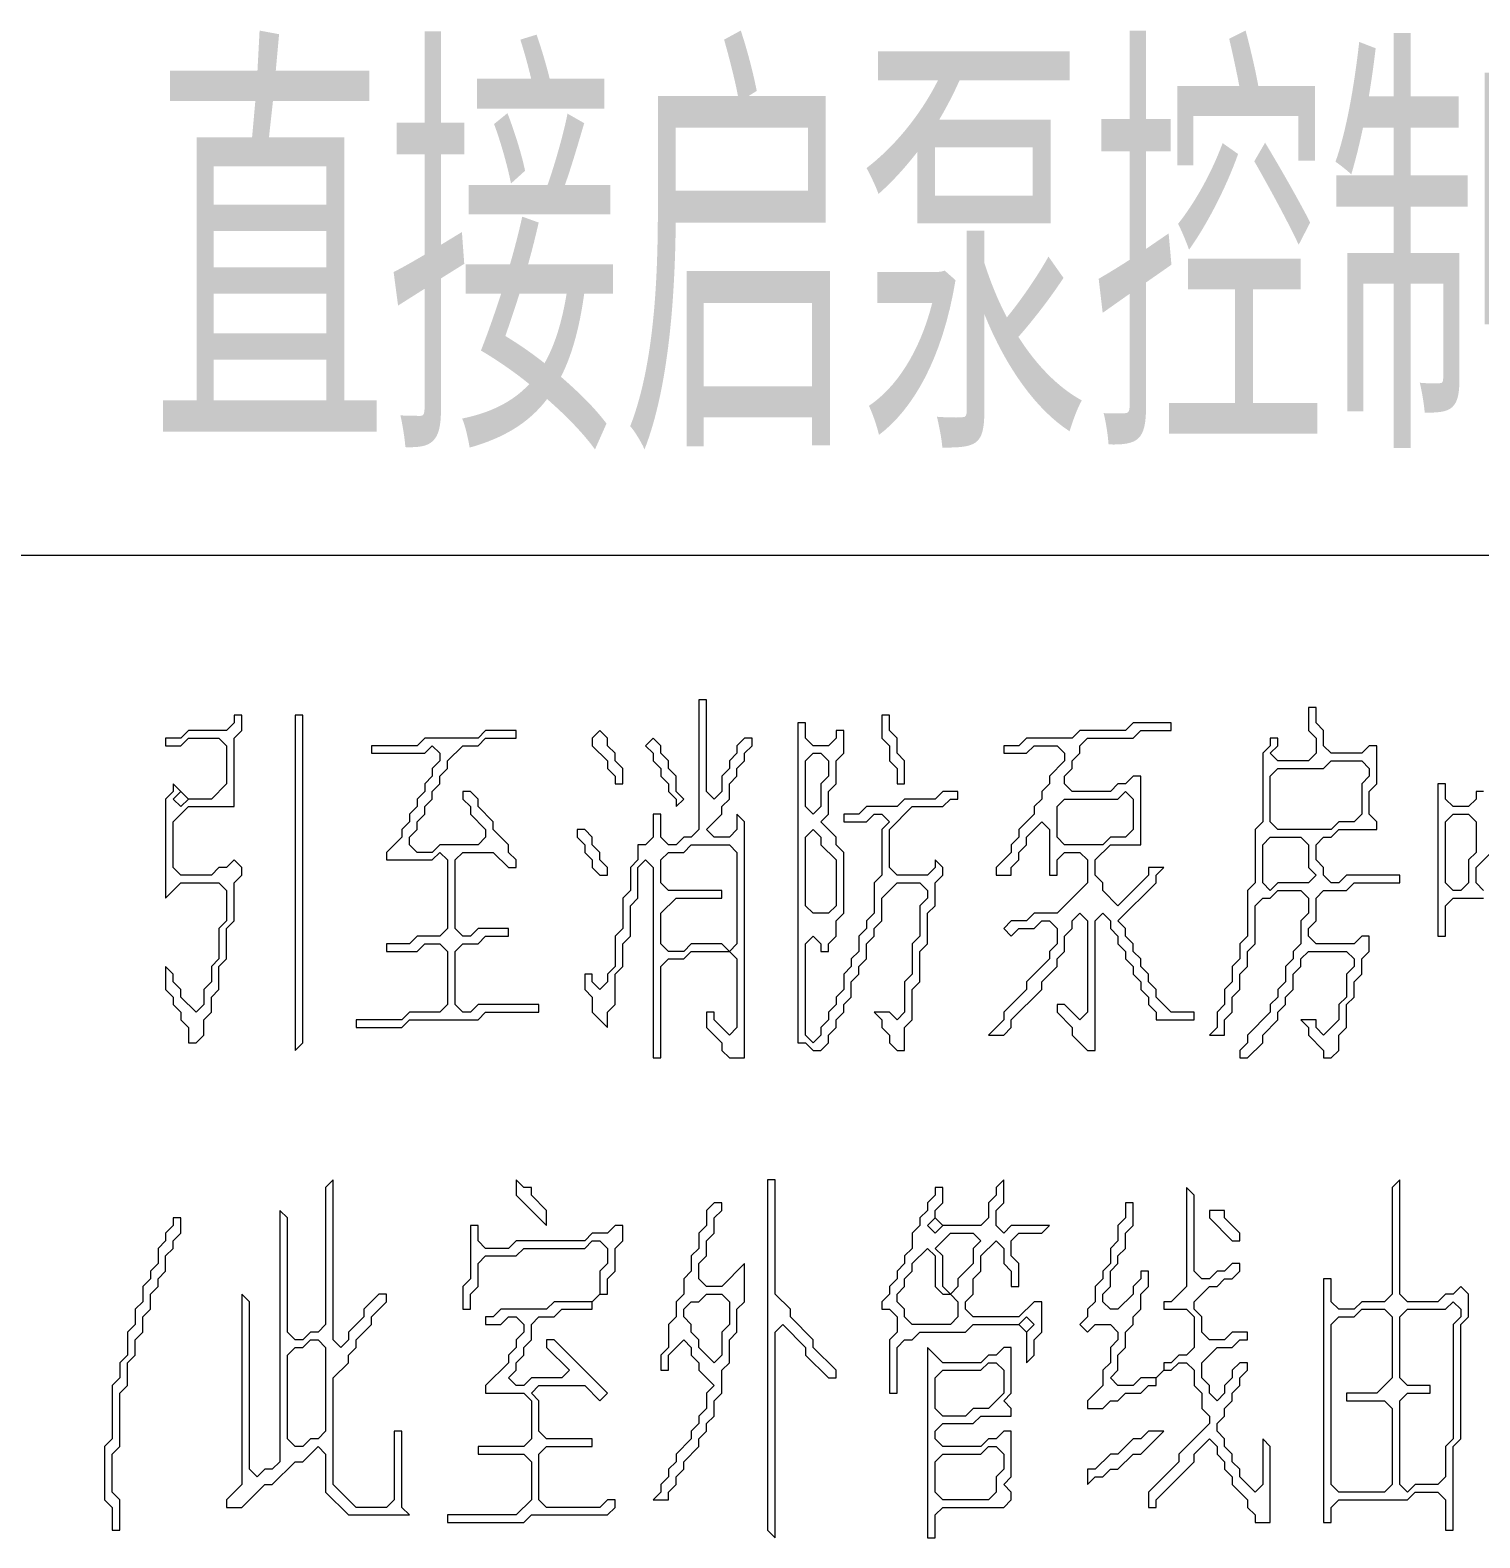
# Model space of a CAD drawing. Header units: millimetres. Extents: x 24 to 865, y 18 to 612.
# Drawn here: x 350.86 to 367.52, y 297.15 to 314.49 of the extents above; entities that cross this region are included whole.
import ezdxf

# ---------------------------------------------------------------- set-up
doc = ezdxf.new("R2010")
doc.units = ezdxf.units.MM
for name, color, linetype, lineweight in [('OCR_TEXT', 6, 'Continuous', 0), ('TRACE_STRAIGHT', 5, 'Continuous', 0), ('TRACE_TEXT_SYMBOL', 6, 'Continuous', 0)]:
    doc.layers.add(name, color=color, linetype=linetype, lineweight=lineweight)
doc.styles.add('wqy-unicode', font='wqy-unicode.lff')

msp = doc.modelspace()

# ---------------------------------------------------------------- linework, layer by layer
at = {"layer": 'TRACE_STRAIGHT', "color": 5}
msp.add_line((345.116, 308.451), (398.607, 308.451), dxfattribs=at)
at = {"layer": 'TRACE_TEXT_SYMBOL', "color": 6}
for points in [[(358.546, 306.787), (358.546, 305.298), (358.458, 305.21), (358.37, 305.21), (358.283, 305.123), (358.195, 305.123), (358.108, 305.21), (358.108, 305.473), (358.02, 305.473), (358.02, 305.21), (357.933, 305.123), (357.845, 305.123), (357.845, 304.948), (357.757, 304.86), (357.757, 304.597), (357.67, 304.51), (357.67, 304.159), (357.582, 304.072), (357.582, 303.722), (357.495, 303.634), (357.495, 303.546), (357.407, 303.459), (357.319, 303.546), (357.319, 303.634), (357.232, 303.634), (357.232, 303.459), (357.319, 303.371), (357.319, 303.196), (357.495, 303.021), (357.495, 303.196), (357.582, 303.284), (357.582, 303.634), (357.67, 303.722), (357.67, 303.984), (357.757, 304.072), (357.757, 304.422), (357.845, 304.51), (357.845, 304.86), (357.933, 304.948), (358.02, 304.86), (358.02, 302.671), (358.108, 302.671), (358.108, 303.722), (358.195, 303.809), (358.37, 303.809), (358.458, 303.897), (358.896, 303.897), (358.983, 303.809), (358.983, 303.021), (358.896, 302.933), (358.721, 303.109), (358.721, 303.196), (358.633, 303.196), (358.633, 303.021), (358.808, 302.846), (358.808, 302.758), (358.896, 302.671), (359.071, 302.671), (359.071, 305.386), (358.983, 305.473), (358.983, 305.298), (358.896, 305.21), (358.721, 305.21), (358.633, 305.298)], [(358.633, 305.298), (358.808, 305.473), (358.808, 305.561), (358.896, 305.648), (358.896, 305.823), (358.983, 305.911), (358.983, 305.999), (359.071, 306.086), (359.071, 306.174), (359.159, 306.261), (359.159, 306.349), (359.071, 306.349), (358.983, 306.261), (358.983, 306.174), (358.896, 306.086), (358.896, 305.999), (358.808, 305.911), (358.808, 305.736), (358.721, 305.648), (358.633, 305.736), (358.633, 306.787), (358.546, 306.787)], [(365.552, 306.699), (365.552, 306.436), (365.639, 306.349), (365.639, 306.174), (365.552, 306.086), (365.202, 306.086), (365.114, 306.174), (365.202, 306.261), (365.202, 306.349), (365.114, 306.349), (365.114, 306.261), (365.026, 306.174), (365.026, 305.386), (364.939, 305.298), (364.939, 304.685), (364.851, 304.597), (364.851, 304.072), (364.764, 303.984), (364.764, 303.809), (364.676, 303.722), (364.676, 303.546), (364.588, 303.459), (364.588, 303.284), (364.501, 303.196), (364.501, 303.021), (364.413, 302.933), (364.588, 302.933), (364.588, 303.109), (364.676, 303.196), (364.676, 303.371), (364.764, 303.459), (364.764, 303.634), (364.851, 303.722), (364.851, 303.897), (364.939, 303.984), (364.939, 304.422), (365.026, 304.51), (365.114, 304.51), (365.202, 304.597), (365.464, 304.597), (365.552, 304.51), (365.552, 304.335), (365.464, 304.247), (365.464, 303.984), (365.377, 303.897), (365.377, 303.809), (365.289, 303.722), (365.289, 303.546), (365.202, 303.459), (365.202, 303.371), (365.114, 303.284), (365.114, 303.196), (364.851, 302.933), (364.851, 302.846), (364.764, 302.758), (364.764, 302.671), (364.851, 302.671), (365.026, 302.846), (365.026, 302.933), (365.202, 303.109), (365.202, 303.196), (365.289, 303.284), (365.289, 303.371), (365.377, 303.459)], [(365.727, 306.436), (365.639, 306.524), (365.639, 306.699), (365.552, 306.699)], [(353.203, 306.612), (353.203, 306.524), (353.116, 306.436), (352.678, 306.436), (352.59, 306.349), (352.415, 306.349), (352.415, 306.261), (352.59, 306.261), (352.678, 306.349), (353.028, 306.349), (353.116, 306.261), (353.116, 305.823), (352.941, 305.648), (352.678, 305.648), (352.503, 305.823), (352.503, 305.736), (352.415, 305.648), (352.415, 304.51), (352.59, 304.685), (353.028, 304.685), (353.116, 304.597), (353.116, 304.247), (353.028, 304.159), (353.028, 303.809), (352.941, 303.722), (352.941, 303.546), (352.853, 303.459), (352.853, 303.284), (352.765, 303.196), (352.59, 303.371), (352.59, 303.459), (352.503, 303.546), (352.503, 303.634), (352.415, 303.722), (352.415, 303.459), (352.503, 303.371), (352.503, 303.284), (352.59, 303.196), (352.59, 303.109), (352.678, 303.021), (352.678, 302.846), (352.765, 302.846), (352.853, 302.933), (352.853, 303.109), (352.941, 303.196), (352.941, 303.371), (353.028, 303.459), (353.028, 303.722), (353.116, 303.809), (353.116, 304.159), (353.203, 304.247), (353.203, 304.685), (353.291, 304.773), (353.291, 304.86), (353.203, 304.948), (353.116, 304.86), (353.028, 304.86), (352.941, 304.773), (352.59, 304.773), (352.503, 304.86), (352.503, 305.386), (352.678, 305.561), (353.203, 305.561), (353.203, 306.349)], [(353.203, 306.349), (353.291, 306.436), (353.291, 306.612), (353.203, 306.612)], [(359.684, 306.524), (359.684, 302.846), (359.772, 302.846), (359.859, 302.758), (359.947, 302.758), (360.034, 302.846), (360.034, 302.933), (360.122, 303.021), (360.122, 303.109), (360.21, 303.196), (360.21, 303.284), (360.297, 303.371), (360.297, 303.546), (360.385, 303.634), (360.385, 303.722), (360.472, 303.809), (360.472, 303.984), (360.56, 304.072), (360.56, 304.159), (360.647, 304.247), (360.647, 304.51), (360.823, 304.685), (361.085, 304.685), (361.173, 304.597), (361.173, 304.51), (361.085, 304.422), (361.085, 304.072), (360.998, 303.984), (360.998, 303.634), (360.91, 303.546), (360.91, 303.196), (360.823, 303.109), (360.735, 303.196), (360.56, 303.196), (360.647, 303.109), (360.647, 303.021), (360.735, 302.933), (360.735, 302.846), (360.823, 302.758), (360.91, 302.758), (360.91, 303.021), (360.998, 303.109), (360.998, 303.459), (361.085, 303.546), (361.085, 303.897), (361.173, 303.984), (361.173, 304.335), (361.261, 304.422), (361.261, 304.685), (361.348, 304.773), (361.348, 304.86), (361.261, 304.948), (361.261, 304.86), (361.173, 304.773), (360.823, 304.773), (360.735, 304.86), (360.735, 305.298), (360.998, 305.561), (361.348, 305.561), (361.436, 305.648), (361.523, 305.648), (361.523, 305.736), (361.348, 305.736), (361.261, 305.648)], [(361.261, 305.648), (360.91, 305.648), (360.823, 305.561), (360.472, 305.561), (360.385, 305.473), (360.21, 305.473), (360.21, 305.386), (360.472, 305.386), (360.56, 305.473), (360.647, 305.473), (360.735, 305.386), (360.647, 305.298), (360.647, 304.773), (360.56, 304.685), (360.56, 304.335), (360.472, 304.247), (360.472, 304.159), (360.385, 304.072), (360.385, 303.897), (360.297, 303.809), (360.297, 303.722), (360.21, 303.634), (360.21, 303.459), (360.122, 303.371), (360.122, 303.284), (360.034, 303.196), (360.034, 303.109), (359.947, 303.021), (359.947, 302.933), (359.859, 302.846), (359.772, 302.933), (359.772, 303.984), (359.859, 304.072), (359.947, 303.984), (359.947, 303.897), (360.034, 303.897), (360.034, 303.984), (360.122, 304.072), (360.122, 304.247), (360.21, 304.335), (360.21, 305.035), (360.122, 305.123), (360.122, 305.21), (359.947, 305.386), (360.034, 305.473), (360.034, 305.736), (360.122, 305.823), (360.122, 306.086), (360.21, 306.174), (360.21, 306.436), (360.122, 306.436), (360.122, 306.349), (360.034, 306.261), (359.859, 306.261), (359.772, 306.349), (359.772, 306.524), (359.684, 306.524)], [(363.538, 306.524), (363.45, 306.436), (362.925, 306.436), (362.837, 306.349), (362.311, 306.349), (362.224, 306.261), (362.049, 306.261), (362.049, 306.174), (362.311, 306.174), (362.399, 306.261), (362.662, 306.261), (362.749, 306.174), (362.749, 306.086), (362.574, 305.911), (362.574, 305.823), (362.487, 305.736), (362.487, 305.648), (362.399, 305.561), (362.399, 305.473), (362.224, 305.298), (362.224, 305.21), (362.136, 305.123), (362.136, 305.035), (361.961, 304.86), (361.961, 304.773), (362.136, 304.773), (362.136, 304.86), (362.224, 304.948), (362.224, 305.035), (362.311, 305.123), (362.311, 305.21), (362.487, 305.386), (362.574, 305.298), (362.574, 304.773), (362.662, 304.773), (362.662, 304.948), (362.749, 305.035), (362.925, 305.035), (363.012, 304.948), (363.012, 304.685), (362.662, 304.335), (362.399, 304.335), (362.311, 304.247), (362.136, 304.247), (362.049, 304.159), (362.136, 304.072), (362.224, 304.159), (362.399, 304.159), (362.487, 304.247), (362.574, 304.247), (362.662, 304.159), (362.662, 303.984), (362.574, 303.897), (362.574, 303.809), (362.311, 303.546), (362.311, 303.459), (362.049, 303.196), (362.049, 303.109), (361.874, 302.933), (362.049, 302.933), (362.136, 303.021), (362.136, 303.109), (362.487, 303.459), (362.487, 303.546)], [(363.362, 305.823), (363.275, 305.736), (362.837, 305.736), (362.749, 305.823), (362.749, 305.911), (362.837, 305.999), (362.837, 306.086), (362.925, 306.174), (362.925, 306.261), (363.012, 306.349), (363.538, 306.349), (363.625, 306.436), (363.975, 306.436), (363.975, 306.524), (363.538, 306.524)], [(356.093, 306.436), (356.006, 306.349), (355.393, 306.349), (355.305, 306.261), (354.78, 306.261), (354.78, 306.174), (355.393, 306.174), (355.48, 306.261), (355.568, 306.174), (355.568, 306.086), (355.48, 305.999), (355.48, 305.911), (355.393, 305.823), (355.393, 305.736), (355.305, 305.648), (355.305, 305.561), (355.218, 305.473), (355.218, 305.386), (355.13, 305.298), (355.13, 305.21), (354.955, 305.035), (354.955, 304.948), (355.48, 304.948), (355.568, 305.035), (355.656, 304.948), (355.656, 304.159), (355.568, 304.072), (355.305, 304.072), (355.218, 303.984), (354.955, 303.984), (354.955, 303.897), (355.305, 303.897), (355.393, 303.984), (355.568, 303.984), (355.656, 303.897), (355.656, 303.284), (355.568, 303.196), (355.218, 303.196), (355.13, 303.109), (354.605, 303.109), (354.605, 303.021), (355.13, 303.021), (355.218, 303.109), (356.006, 303.109), (356.093, 303.196), (356.706, 303.196), (356.706, 303.284), (356.006, 303.284), (355.918, 303.196), (355.831, 303.196), (355.743, 303.284), (355.743, 303.897), (355.831, 303.984), (356.006, 303.984), (356.093, 304.072), (356.356, 304.072), (356.356, 304.159), (356.006, 304.159), (355.918, 304.072), (355.831, 304.072), (355.743, 304.159), (355.743, 304.948), (355.831, 305.035), (356.181, 305.035)], [(356.181, 305.035), (356.356, 304.86), (356.444, 304.86), (356.444, 304.948), (356.356, 305.035), (356.356, 305.123), (356.181, 305.298), (356.181, 305.386), (356.006, 305.561), (356.006, 305.648), (355.918, 305.736), (355.831, 305.736), (355.831, 305.648), (355.918, 305.561), (355.918, 305.473), (356.093, 305.298), (356.093, 305.21), (356.006, 305.123), (355.568, 305.123), (355.48, 305.035), (355.305, 305.035), (355.218, 305.123), (355.218, 305.21), (355.305, 305.298), (355.305, 305.386), (355.393, 305.473), (355.393, 305.561), (355.48, 305.648), (355.48, 305.736), (355.568, 305.823), (355.568, 305.911), (355.656, 305.999), (355.656, 306.086), (355.831, 306.261), (356.006, 306.261), (356.093, 306.349), (356.444, 306.349), (356.444, 306.436), (356.093, 306.436)], [(365.377, 303.459), (365.377, 303.634), (365.464, 303.722), (365.464, 303.809), (365.552, 303.897), (365.99, 303.897), (366.077, 303.809), (366.077, 303.722), (365.99, 303.634), (365.99, 303.371), (365.902, 303.284), (365.902, 303.109), (365.727, 302.933), (365.639, 303.021), (365.639, 303.109), (365.464, 303.109), (365.552, 303.021), (365.552, 302.933), (365.727, 302.758), (365.727, 302.671), (365.815, 302.671), (365.902, 302.758), (365.902, 302.933), (365.99, 303.021), (365.99, 303.284), (366.077, 303.371), (366.077, 303.546), (366.165, 303.634), (366.165, 303.809), (366.252, 303.897), (366.252, 304.072), (366.165, 304.072), (366.077, 303.984), (365.639, 303.984), (365.552, 304.072), (365.552, 304.159), (365.639, 304.247), (365.639, 304.51), (365.727, 304.597), (365.99, 304.597), (366.077, 304.685), (366.603, 304.685), (366.603, 304.773), (365.99, 304.773), (365.902, 304.685), (365.815, 304.685), (365.727, 304.773), (365.727, 304.86), (365.639, 304.948), (365.639, 305.123), (365.727, 305.21), (365.815, 305.21), (365.902, 305.298), (366.34, 305.298), (366.34, 305.386), (366.252, 305.473), (366.252, 305.736), (366.34, 305.823), (366.34, 306.261), (366.252, 306.261), (366.165, 306.174), (365.815, 306.174), (365.727, 306.261), (365.727, 306.436)], [(362.487, 303.546), (362.662, 303.722), (362.662, 303.809), (362.749, 303.897), (362.749, 304.072), (362.837, 304.159), (362.837, 304.247), (362.925, 304.335), (363.012, 304.247), (363.012, 303.196), (362.925, 303.109), (362.749, 303.284), (362.662, 303.284), (362.662, 303.196), (362.837, 303.021), (362.837, 302.933), (363.012, 302.758), (363.1, 302.758), (363.1, 304.247), (363.187, 304.335), (363.275, 304.247), (363.275, 304.159), (363.362, 304.072), (363.362, 303.984), (363.45, 303.897), (363.45, 303.809), (363.538, 303.722), (363.538, 303.634), (363.625, 303.546), (363.625, 303.459), (363.713, 303.371), (363.713, 303.284), (363.8, 303.196), (363.8, 303.109), (364.238, 303.109), (364.238, 303.196), (363.975, 303.196), (363.8, 303.371), (363.8, 303.459), (363.713, 303.546), (363.713, 303.634), (363.625, 303.722), (363.625, 303.809), (363.538, 303.897), (363.538, 303.984), (363.45, 304.072), (363.45, 304.159), (363.362, 304.247), (363.8, 304.685), (363.8, 304.773), (363.888, 304.86), (363.713, 304.86), (363.713, 304.773), (363.362, 304.422), (363.187, 304.597), (363.187, 304.685), (363.1, 304.773), (363.1, 304.948), (363.275, 305.123), (363.625, 305.123), (363.625, 305.911), (363.538, 305.911), (363.45, 305.823), (363.362, 305.823)], [(367.566, 305.736), (367.479, 305.736), (367.479, 305.648), (367.391, 305.561), (367.216, 305.561), (367.128, 305.648), (367.128, 305.823), (367.041, 305.823), (367.041, 304.072), (367.128, 304.072), (367.128, 304.422), (367.216, 304.51), (367.566, 304.51)], [(367.566, 304.597), (367.479, 304.685), (367.479, 304.86), (367.654, 305.035)], [(362.049, 301.269), (361.961, 301.182), (361.961, 301.094), (361.874, 301.007), (361.874, 300.831), (361.786, 300.744), (361.348, 300.744), (361.261, 300.831), (361.261, 300.919), (361.348, 301.007), (361.348, 301.182), (361.261, 301.182), (361.261, 301.094), (361.173, 301.007), (361.173, 300.919), (361.085, 300.831), (361.085, 300.744), (360.998, 300.656), (360.998, 300.481), (360.91, 300.394), (360.91, 300.306), (360.823, 300.218), (360.823, 300.131), (360.735, 300.043), (360.735, 299.956), (360.647, 299.868), (360.647, 299.781), (360.735, 299.781), (360.823, 299.693), (360.823, 299.518), (360.735, 299.43), (360.735, 298.817), (360.823, 298.817), (360.823, 299.343), (360.91, 299.43), (360.998, 299.43), (361.085, 299.518), (361.611, 299.518), (361.698, 299.605), (362.224, 299.605), (362.311, 299.518), (362.311, 299.167), (362.399, 299.255), (362.399, 299.43), (362.487, 299.518), (362.487, 299.868), (362.399, 299.868), (362.224, 299.693), (361.698, 299.693), (361.611, 299.781), (361.611, 299.868), (361.698, 299.956), (361.698, 300.131), (361.786, 300.218), (361.786, 300.394), (361.961, 300.569), (362.049, 300.481), (362.049, 300.306), (362.136, 300.218), (362.136, 300.043), (362.224, 300.043), (362.224, 300.306), (362.136, 300.394), (362.136, 300.569)], [(362.136, 300.569), (362.224, 300.656), (362.487, 300.656), (362.574, 300.744), (362.136, 300.744), (362.049, 300.656), (361.961, 300.744), (361.961, 300.919), (362.049, 301.007), (362.049, 301.269)], [(364.151, 301.182), (364.151, 300.043), (363.975, 299.868), (363.888, 299.868), (363.888, 299.781), (364.151, 299.781), (364.238, 299.693), (364.238, 299.343), (364.151, 299.255), (364.063, 299.255), (363.975, 299.167), (363.888, 299.167), (363.888, 299.08), (363.8, 298.992), (363.625, 298.992), (363.538, 298.905), (363.362, 298.905), (363.275, 298.992), (363.362, 299.08), (363.362, 299.255), (363.45, 299.343), (363.45, 299.518), (363.538, 299.605), (363.538, 299.693), (363.625, 299.781), (363.625, 299.956), (363.713, 300.043), (363.713, 300.218), (363.625, 300.218), (363.625, 300.131), (363.538, 300.043), (363.538, 299.956), (363.362, 299.781), (363.275, 299.781), (363.187, 299.868), (363.187, 299.956), (363.275, 300.043), (363.275, 300.218), (363.362, 300.306), (363.362, 300.394), (363.45, 300.481), (363.45, 300.656), (363.538, 300.744), (363.538, 301.007), (363.45, 301.007), (363.45, 300.831), (363.362, 300.744), (363.362, 300.569), (363.275, 300.481), (363.275, 300.306), (363.187, 300.218), (363.187, 300.131), (363.1, 300.043), (363.1, 299.868), (363.012, 299.781), (363.012, 299.693), (362.925, 299.605), (363.012, 299.518), (363.1, 299.605), (363.275, 299.605), (363.362, 299.518), (363.362, 299.43), (363.275, 299.343), (363.275, 299.167)], [(364.764, 299.167), (364.676, 299.08), (364.676, 298.992), (364.588, 298.905), (364.588, 298.817), (364.501, 298.73), (364.413, 298.817), (364.413, 298.905), (364.326, 298.992), (364.326, 299.167), (364.501, 299.343), (364.676, 299.343), (364.764, 299.43), (364.851, 299.43), (364.851, 299.518), (364.676, 299.518), (364.588, 299.43), (364.413, 299.43), (364.326, 299.518), (364.326, 299.693), (364.238, 299.781), (364.238, 299.868), (364.413, 300.043), (364.501, 300.043), (364.588, 300.131), (364.676, 300.131), (364.764, 300.218), (364.764, 300.306), (364.676, 300.306), (364.588, 300.218), (364.501, 300.218), (364.413, 300.131), (364.326, 300.131), (364.238, 300.218), (364.238, 301.094), (364.151, 301.182)], [(358.721, 301.007), (358.633, 300.919), (358.633, 300.744), (358.546, 300.656), (358.546, 300.481), (358.458, 300.394), (358.458, 300.218), (358.37, 300.131), (358.37, 299.956), (358.283, 299.868), (358.283, 299.693), (358.195, 299.605), (358.195, 299.343), (358.108, 299.255), (358.108, 299.08), (358.195, 299.08), (358.195, 299.255), (358.37, 299.43), (358.458, 299.343), (358.458, 299.255), (358.546, 299.167), (358.546, 299.08), (358.721, 298.905), (358.633, 298.817), (358.633, 298.642), (358.546, 298.554), (358.546, 298.467), (358.458, 298.379), (358.458, 298.292), (358.283, 298.117), (358.283, 298.029), (358.195, 297.941), (358.195, 297.854), (358.108, 297.766), (358.108, 297.679), (358.02, 297.591), (358.195, 297.591), (358.195, 297.679), (358.283, 297.766), (358.283, 297.854), (358.37, 297.941), (358.37, 298.029), (358.546, 298.204), (358.546, 298.292), (358.633, 298.379), (358.633, 298.467), (358.721, 298.554), (358.721, 298.73), (358.808, 298.817), (358.808, 299.08), (358.896, 299.167), (358.896, 299.43), (358.983, 299.518), (358.983, 299.781), (359.071, 299.868), (359.071, 300.306), (358.808, 300.043), (358.633, 300.043), (358.546, 300.131), (358.546, 300.306), (358.633, 300.394), (358.633, 300.569), (358.721, 300.656), (358.721, 300.831)], [(358.721, 300.831), (358.808, 300.919), (358.808, 301.007), (358.721, 301.007)], [(355.918, 300.744), (355.918, 300.131), (355.831, 300.043), (355.831, 299.781), (355.918, 299.781), (355.918, 299.956), (356.006, 300.043), (356.006, 300.306), (356.093, 300.394), (356.444, 300.394), (356.531, 300.481), (357.232, 300.481), (357.319, 300.569), (357.407, 300.569), (357.495, 300.481), (357.495, 300.306), (357.407, 300.218), (357.407, 299.956), (357.319, 299.868), (356.882, 299.868), (356.794, 299.781), (356.269, 299.781), (356.181, 299.693), (356.093, 299.693), (356.093, 299.605), (356.269, 299.605), (356.356, 299.693), (356.444, 299.693), (356.531, 299.605), (356.531, 299.518), (356.444, 299.43), (356.444, 299.343), (356.356, 299.255), (356.356, 299.167), (356.093, 298.905), (356.093, 298.817), (356.531, 298.817), (356.619, 298.73), (356.619, 298.292), (356.531, 298.204), (356.006, 298.204), (356.006, 298.117), (356.531, 298.117), (356.619, 298.029), (356.619, 297.591), (356.444, 297.416), (355.656, 297.416), (355.656, 297.328), (356.531, 297.328), (356.619, 297.416), (357.495, 297.416), (357.582, 297.504), (357.582, 297.591), (357.495, 297.591), (357.407, 297.504), (356.794, 297.504), (356.706, 297.591), (356.706, 298.117), (356.794, 298.204), (357.319, 298.204), (357.319, 298.292), (356.794, 298.292), (356.706, 298.379), (356.706, 298.73)], [(356.706, 298.73), (356.619, 298.817), (356.706, 298.905), (357.232, 298.905), (357.407, 298.73), (357.495, 298.817), (356.882, 299.43), (356.794, 299.43), (356.794, 299.343), (357.057, 299.08), (356.969, 298.992), (356.619, 298.992), (356.531, 298.905), (356.444, 298.905), (356.356, 298.992), (356.444, 299.08), (356.444, 299.167), (356.531, 299.255), (356.531, 299.343), (356.619, 299.43), (356.619, 299.605), (356.706, 299.693), (356.882, 299.693), (356.969, 299.781), (357.319, 299.781), (357.319, 299.868), (357.407, 299.956), (357.495, 299.956), (357.495, 300.131), (357.582, 300.218), (357.582, 300.481), (357.67, 300.569), (357.67, 300.744), (357.582, 300.744), (357.495, 300.656), (357.319, 300.656), (357.232, 300.569), (356.444, 300.569), (356.356, 300.481), (356.093, 300.481), (356.006, 300.569), (356.006, 300.744), (355.918, 300.744)], [(363.275, 299.167), (363.187, 299.08), (363.187, 298.905), (363.012, 298.73), (363.012, 298.642), (363.187, 298.642), (363.275, 298.73), (363.362, 298.73), (363.45, 298.817), (363.625, 298.817), (363.713, 298.905), (363.8, 298.905), (363.8, 298.992), (363.888, 299.08), (363.975, 299.08), (364.063, 299.167), (364.151, 299.167), (364.238, 299.08), (364.238, 298.905), (364.326, 298.817), (364.326, 298.642), (364.413, 298.554), (364.413, 298.467), (364.063, 298.117), (364.063, 298.029), (363.713, 297.679), (363.713, 297.504), (363.8, 297.504), (363.8, 297.591), (364.238, 298.029), (364.238, 298.117), (364.413, 298.292), (364.501, 298.204), (364.501, 298.117), (364.588, 298.029), (364.588, 297.941), (364.676, 297.854), (364.676, 297.766), (364.851, 297.591), (364.851, 297.504), (364.939, 297.416), (364.939, 297.328), (365.114, 297.328), (365.114, 298.204), (365.026, 298.292), (365.026, 297.766), (364.939, 297.679), (364.764, 297.854), (364.764, 297.941), (364.676, 298.029), (364.676, 298.117), (364.588, 298.204), (364.588, 298.292), (364.501, 298.379), (364.501, 298.467), (364.588, 298.554), (364.588, 298.642), (364.676, 298.73), (364.676, 298.817), (364.764, 298.905), (364.764, 298.992), (364.851, 299.08), (364.851, 299.167), (364.764, 299.167)]]:
    msp.add_lwpolyline(points, dxfattribs=at)
for points in [[(353.904, 306.612), (353.904, 302.758), (353.992, 302.846), (353.992, 306.612)], [(360.647, 306.612), (360.647, 306.349), (360.735, 306.261), (360.735, 306.086), (360.823, 305.999), (360.823, 305.823), (360.91, 305.823), (360.91, 306.086), (360.823, 306.174), (360.823, 306.349), (360.735, 306.436), (360.735, 306.612)], [(357.407, 306.436), (357.319, 306.349), (357.319, 306.261), (357.495, 306.086), (357.495, 305.999), (357.582, 305.911), (357.582, 305.823), (357.67, 305.823), (357.67, 305.999), (357.582, 306.086), (357.582, 306.174), (357.495, 306.261), (357.495, 306.349)], [(358.02, 306.349), (357.933, 306.261), (358.02, 306.174), (358.02, 306.086), (358.108, 305.999), (358.108, 305.911), (358.195, 305.823), (358.195, 305.736), (358.283, 305.648), (358.283, 305.561), (358.37, 305.648), (358.283, 305.736), (358.283, 305.911), (358.195, 305.999), (358.195, 306.086), (358.108, 306.174), (358.108, 306.261)], [(359.772, 306.086), (359.859, 306.174), (359.947, 306.174), (360.034, 306.086), (360.034, 305.911), (359.947, 305.823), (359.947, 305.561), (359.859, 305.473), (359.772, 305.561)], [(365.727, 305.999), (365.815, 306.086), (366.165, 306.086), (366.252, 305.999), (366.252, 305.911), (366.165, 305.823), (366.165, 305.473), (366.077, 305.386), (365.902, 305.386), (365.815, 305.298), (365.202, 305.298), (365.114, 305.386), (365.114, 305.911), (365.202, 305.999)], [(352.503, 305.648), (352.59, 305.736), (352.678, 305.648), (352.59, 305.561)], [(363.362, 305.648), (363.45, 305.736), (363.538, 305.648), (363.538, 305.298), (363.45, 305.21), (363.275, 305.21), (363.187, 305.123), (362.749, 305.123), (362.662, 305.21), (362.662, 305.561), (362.749, 305.648)], [(367.128, 305.386), (367.216, 305.473), (367.391, 305.473), (367.479, 305.386), (367.479, 305.035), (367.391, 304.948), (367.391, 304.685), (367.303, 304.597), (367.216, 304.597), (367.128, 304.685)], [(357.144, 305.298), (357.144, 305.21), (357.232, 305.123), (357.232, 305.035), (357.319, 304.948), (357.319, 304.86), (357.407, 304.773), (357.495, 304.773), (357.495, 304.86), (357.407, 304.948), (357.407, 305.035), (357.319, 305.123), (357.319, 305.21), (357.232, 305.298)], [(359.772, 305.21), (359.859, 305.298), (359.947, 305.21), (359.947, 305.123), (360.122, 304.948), (360.122, 304.422), (360.034, 304.335), (359.859, 304.335), (359.772, 304.422)], [(358.37, 305.035), (358.458, 305.123), (358.896, 305.123), (358.983, 305.035), (358.983, 303.984), (358.896, 303.897), (358.808, 303.984), (358.458, 303.984), (358.37, 303.897), (358.195, 303.897), (358.108, 303.984), (358.108, 304.335), (358.283, 304.51), (358.808, 304.51), (358.808, 304.597), (358.195, 304.597), (358.108, 304.685), (358.108, 304.948), (358.195, 305.035)], [(365.026, 305.123), (365.114, 305.21), (365.464, 305.21), (365.552, 305.123), (365.552, 304.86), (365.639, 304.773), (365.552, 304.685), (365.202, 304.685), (365.114, 304.597), (365.026, 304.685)], [(354.342, 301.269), (354.254, 301.182), (354.254, 299.605), (354.167, 299.518), (354.079, 299.518), (353.992, 299.43), (353.904, 299.43), (353.816, 299.518), (353.816, 300.831), (353.729, 300.919), (353.729, 298.029), (353.641, 297.941), (353.554, 297.941), (353.466, 297.854), (353.378, 297.941), (353.378, 299.868), (353.291, 299.956), (353.291, 297.766), (353.116, 297.591), (353.116, 297.504), (353.291, 297.504), (353.554, 297.766), (353.641, 297.766), (353.904, 298.029), (353.992, 298.029), (354.167, 298.204), (354.254, 298.117), (354.254, 297.679), (354.517, 297.416), (355.218, 297.416), (355.13, 297.504), (355.13, 298.379), (355.042, 298.379), (355.042, 297.591), (354.955, 297.504), (354.605, 297.504), (354.342, 297.766), (354.342, 298.992), (354.517, 299.167), (354.517, 299.255), (354.605, 299.343), (354.605, 299.43), (354.78, 299.605), (354.78, 299.693), (354.955, 299.868), (354.955, 299.956), (354.867, 299.956), (354.692, 299.781), (354.692, 299.693), (354.517, 299.518), (354.517, 299.43), (354.429, 299.343), (354.342, 299.43)], [(356.444, 301.269), (356.444, 301.094), (356.794, 300.744), (356.794, 300.919), (356.619, 301.094), (356.619, 301.182), (356.531, 301.182)], [(359.334, 301.269), (359.334, 297.241), (359.421, 297.153), (359.421, 299.518), (359.509, 299.605), (359.772, 299.343), (359.772, 299.255), (360.034, 298.992), (360.122, 298.992), (360.122, 299.08), (359.859, 299.343), (359.859, 299.43), (359.597, 299.693), (359.597, 299.781), (359.421, 299.956), (359.421, 301.269)], [(366.603, 301.269), (366.515, 301.182), (366.515, 299.956), (366.428, 299.868), (366.165, 299.868), (366.077, 299.781), (365.902, 299.781), (365.815, 299.868), (365.815, 300.131), (365.727, 300.131), (365.727, 297.328), (365.815, 297.328), (365.815, 297.504), (365.902, 297.591), (366.69, 297.591), (366.778, 297.679), (367.041, 297.679), (367.128, 297.591), (367.128, 297.241), (367.216, 297.241), (367.216, 298.204), (367.303, 298.292), (367.303, 299.605), (367.391, 299.693), (367.391, 299.956), (367.303, 300.043), (367.216, 299.956), (367.128, 299.956), (367.041, 299.868), (366.69, 299.868), (366.603, 299.956)], [(352.503, 300.831), (352.503, 300.744), (352.415, 300.656), (352.415, 300.569), (352.328, 300.481), (352.328, 300.306), (352.24, 300.218), (352.24, 300.131), (352.152, 300.043), (352.152, 299.868), (352.065, 299.781), (352.065, 299.605), (351.977, 299.518), (351.977, 299.255), (351.89, 299.167), (351.89, 298.992), (351.802, 298.905), (351.802, 298.292), (351.714, 298.204), (351.714, 297.591), (351.802, 297.504), (351.802, 297.241), (351.89, 297.241), (351.89, 297.591), (351.802, 297.679), (351.802, 298.117), (351.89, 298.204), (351.89, 298.817), (351.977, 298.905), (351.977, 299.167), (352.065, 299.255), (352.065, 299.43), (352.152, 299.518), (352.152, 299.693), (352.24, 299.781), (352.24, 299.956), (352.328, 300.043), (352.328, 300.131), (352.415, 300.218), (352.415, 300.394), (352.503, 300.481), (352.503, 300.569), (352.59, 300.656), (352.59, 300.831)], [(361.173, 300.744), (361.261, 300.831), (361.348, 300.744), (361.261, 300.656)], [(364.413, 300.919), (364.413, 300.831), (364.676, 300.569), (364.764, 300.569), (364.764, 300.656), (364.588, 300.831), (364.588, 300.919)], [(361.436, 300.656), (361.698, 300.656), (361.786, 300.569), (361.698, 300.481), (361.698, 300.306), (361.523, 300.131), (361.523, 300.043), (361.436, 299.956), (361.348, 300.043), (361.348, 300.394), (361.261, 300.481)], [(361.173, 300.481), (361.261, 300.394), (361.261, 300.043), (361.348, 299.956), (361.436, 299.956), (361.523, 299.868), (361.523, 299.693), (361.436, 299.605), (360.998, 299.605), (360.91, 299.693), (360.91, 299.781), (360.823, 299.868), (360.823, 299.956), (360.91, 300.043), (360.91, 300.131), (360.998, 300.218), (360.998, 300.306)], [(358.546, 299.868), (358.633, 299.956), (358.808, 299.956), (358.896, 299.868), (358.896, 299.605), (358.808, 299.518), (358.808, 299.255), (358.721, 299.167), (358.546, 299.343), (358.546, 299.43), (358.458, 299.518), (358.458, 299.605), (358.37, 299.693), (358.37, 299.781), (358.458, 299.868)], [(366.077, 299.693), (366.165, 299.781), (366.428, 299.781), (366.515, 299.693), (366.515, 298.992), (366.34, 298.817), (365.99, 298.817), (365.99, 298.73), (366.428, 298.73), (366.515, 298.642), (366.515, 297.766), (366.428, 297.679), (365.902, 297.679), (365.815, 297.766), (365.815, 299.605), (365.902, 299.693)], [(367.128, 299.781), (367.216, 299.868), (367.303, 299.781), (367.303, 299.693), (367.216, 299.605), (367.216, 298.292), (367.128, 298.204), (367.128, 297.854), (367.041, 297.766), (366.778, 297.766), (366.69, 297.679), (366.603, 297.766), (366.603, 298.73), (366.69, 298.817), (366.953, 298.817), (366.953, 298.905), (366.69, 298.905), (366.603, 298.992), (366.603, 299.693), (366.69, 299.781)], [(362.224, 299.605), (362.311, 299.693), (362.399, 299.605), (362.311, 299.518)], [(353.992, 299.343), (354.079, 299.43), (354.167, 299.43), (354.254, 299.343), (354.254, 298.379), (354.167, 298.292), (354.079, 298.292), (353.992, 298.204), (353.904, 298.204), (353.816, 298.292), (353.816, 299.255), (353.904, 299.343)], [(361.173, 299.343), (361.173, 297.153), (361.261, 297.153), (361.261, 297.416), (361.348, 297.504), (362.049, 297.504), (362.136, 297.591), (362.136, 297.679), (362.049, 297.766), (362.136, 297.854), (362.136, 298.379), (362.049, 298.379), (361.961, 298.292), (361.874, 298.292), (361.786, 298.204), (361.348, 298.204), (361.261, 298.292), (361.261, 298.379), (361.348, 298.467), (361.698, 298.467), (361.786, 298.554), (362.136, 298.554), (362.136, 298.642), (362.049, 298.73), (362.136, 298.817), (362.136, 299.343), (362.049, 299.343), (361.961, 299.255), (361.874, 299.255), (361.786, 299.167), (361.348, 299.167)], [(361.786, 299.08), (361.874, 299.167), (361.961, 299.167), (362.049, 299.08), (362.049, 298.817), (361.874, 298.642), (361.698, 298.642), (361.611, 298.554), (361.348, 298.554), (361.261, 298.642), (361.261, 298.992), (361.348, 299.08)], [(363.713, 298.379), (363.625, 298.292), (363.538, 298.292), (363.362, 298.117), (363.275, 298.117), (363.1, 297.941), (363.012, 297.941), (363.012, 297.766), (363.1, 297.854), (363.187, 297.854), (363.275, 297.941), (363.362, 297.941), (363.538, 298.117), (363.625, 298.117), (363.888, 298.379)], [(361.786, 298.117), (361.874, 298.204), (361.961, 298.204), (362.049, 298.117), (362.049, 297.941), (361.961, 297.854), (361.961, 297.679), (361.874, 297.591), (361.348, 297.591), (361.261, 297.679), (361.261, 298.029), (361.348, 298.117)]]:
    msp.add_lwpolyline(points, close=True, dxfattribs=at)

# ---------------------------------------------------------------- texts
at = {"layer": 'OCR_TEXT', "color": 6, "style": 'wqy-unicode', "width": 0.517095}
msp.add_text('直接启泵控制线 NH-KVV-4x2.5', height=3.82542, dxfattribs=at).set_placement((352.262, 310.096))

doc.saveas('drawing.dxf')
